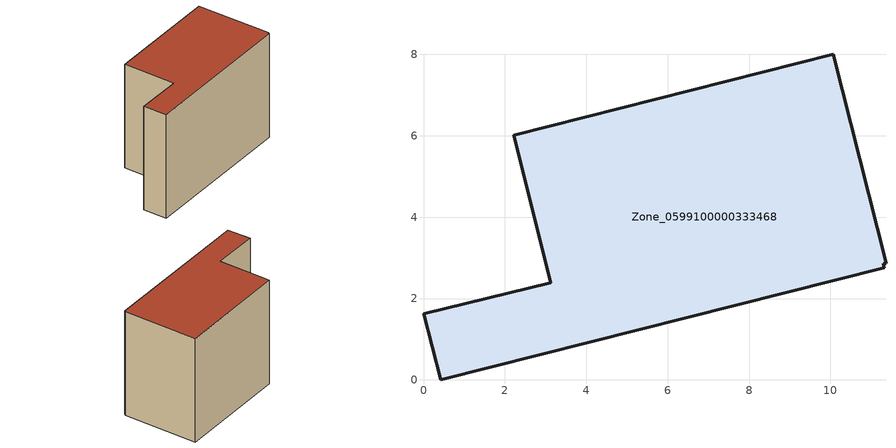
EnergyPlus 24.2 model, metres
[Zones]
Zone_0599100000333468
 floor ground (C_G): 0,1.63 3.13,2.39 2.21,6.01 10.07,8.01 11.37,2.87 11.3,2.86 11.33,2.76 0.42,0 z0
 wall outside (C_F): 3.13,2.39 0,1.63 0.42,0 11.33,2.76 11.3,2.86 11.37,2.87 10.07,8.01 2.21,6.01 3.13,2.39 z0:7.7
 roof outside (C_R): 11.37,2.87 10.07,8.01 2.21,6.01 3.13,2.39 0,1.63 0.42,0 11.33,2.76 11.3,2.86 z7.7
[BUILDING]
Pand.0599100000333468: North Axis=0; Terrain=City; Loads Convergence Tolerance Value=0.04; Temperature Convergence Tolerance Value=0.4; Solar Distribution=FullExterior; Maximum Number of Warmup Days=25; Minimum Number of Warmup Days=1
[Site:Location]
Rotterdam.The.Hague.AP_ZH_NLD Design_Conditions: Latitude=51.96; Longitude=4.45; Time Zone=1; Elevation=-4.5
[SITE:GROUNDTEMPERATURE:BUILDINGSURFACE]
18, 18, 18, 18, 18, 18, 18, 18, 18, 18, 18, 18
[MATERIAL] Thermal Absorptance=0.9; Solar Absorptance=0.7; Visible Absorptance=0.7
Name | Roughness | Thickness | Conductivity | Density | Specific Heat
G.TI.1975-1991 | MediumSmooth | 0.15 | 0.288461 | 540 | 1210
F.TI.1975-1991 | Rough | 0.3 | 0.230769 | 1920 | 840
R.TI.1975-1991 | MediumRough | 0.2 | 0.153846 | 1500 | 1000
[CONSTRUCTION]
C_G: G.TI.1975-1991
C_F: F.TI.1975-1991
C_R: R.TI.1975-1991
[ZONE]
Zone_0599100000333468: Type=1; Multiplier=1; Ceiling Height=Autocalculate; Volume=Autocalculate; Floor Area=autocalculate; Part of Total Floor Area=Yes
[ZONEINFILTRATION:DESIGNFLOWRATE]
Infil_Zone_0599100000333468: Zone or ZoneList or Space or SpaceList=Zone_0599100000333468; Schedule=AlwaysOn; Design Flow Rate Calculation Method=Flow/Area; Flow Rate per Floor Area=0.003; Constant Term Coefficient=1; Temperature Term Coefficient=0; Velocity Term Coefficient=0; Velocity Squared Term Coefficient=0
[HVACTEMPLATE:ZONE:IDEALLOADSAIRSYSTEM]
Zone_0599100000333468: Maximum Heating Supply Air Temperature=50; Minimum Cooling Supply Air Temperature=13; Maximum Heating Supply Air Humidity Ratio=0.0156; Minimum Cooling Supply Air Humidity Ratio=0.0077; Heating Limit=NoLimit; Cooling Limit=NoLimit; Dehumidification Control Type=ConstantSensibleHeatRatio; Cooling Sensible Heat Ratio=0.7; Dehumidification Setpoint=60; Humidification Control Type=None; Humidification Setpoint=30; Outdoor Air Method=None; Outdoor Air Flow Rate per Person=0.00944; Outdoor Air Flow Rate per Zone Floor Area=0; Outdoor Air Flow Rate per Zone=0; Demand Controlled Ventilation Type=None; Outdoor Air Economizer Type=NoEconomizer; Heat Recovery Type=None; Sensible Heat Recovery Effectiveness=0.7; Latent Heat Recovery Effectiveness=0.65
[ZONECONTROL:THERMOSTAT]
ThermostatControl_Zone_0599100000333468: Zone or ZoneList=Zone_0599100000333468; Control Type Schedule=DualSetpointControlType; Control 1=Thermostat_Zone_0599100000333468; Temperature Difference Between Cutout And Setpoint=0
[THERMOSTATSETPOINT:DUALSETPOINT]
Thermostat_Zone_0599100000333468: Heating Setpoint Temperature Schedule=HeatingSetpoint_Zone_0599100000333468; Cooling Setpoint Temperature Schedule=CoolingSetpoint_Zone_0599100000333468
[SCHEDULE:COMPACT]
HeatingSetpoint_Zone_0599100000333468: Through: 12/31, For: AllDays, Until: 24:00, 21
CoolingSetpoint_Zone_0599100000333468: Through: 12/31, For: AllDays, Until: 24:00, 24
DualSetpointControlType: Through: 12/31, For: AllDays, Until: 24:00, 4
AlwaysOn: Through: 12/31, For: AllDays, Until: 24:00, 1
